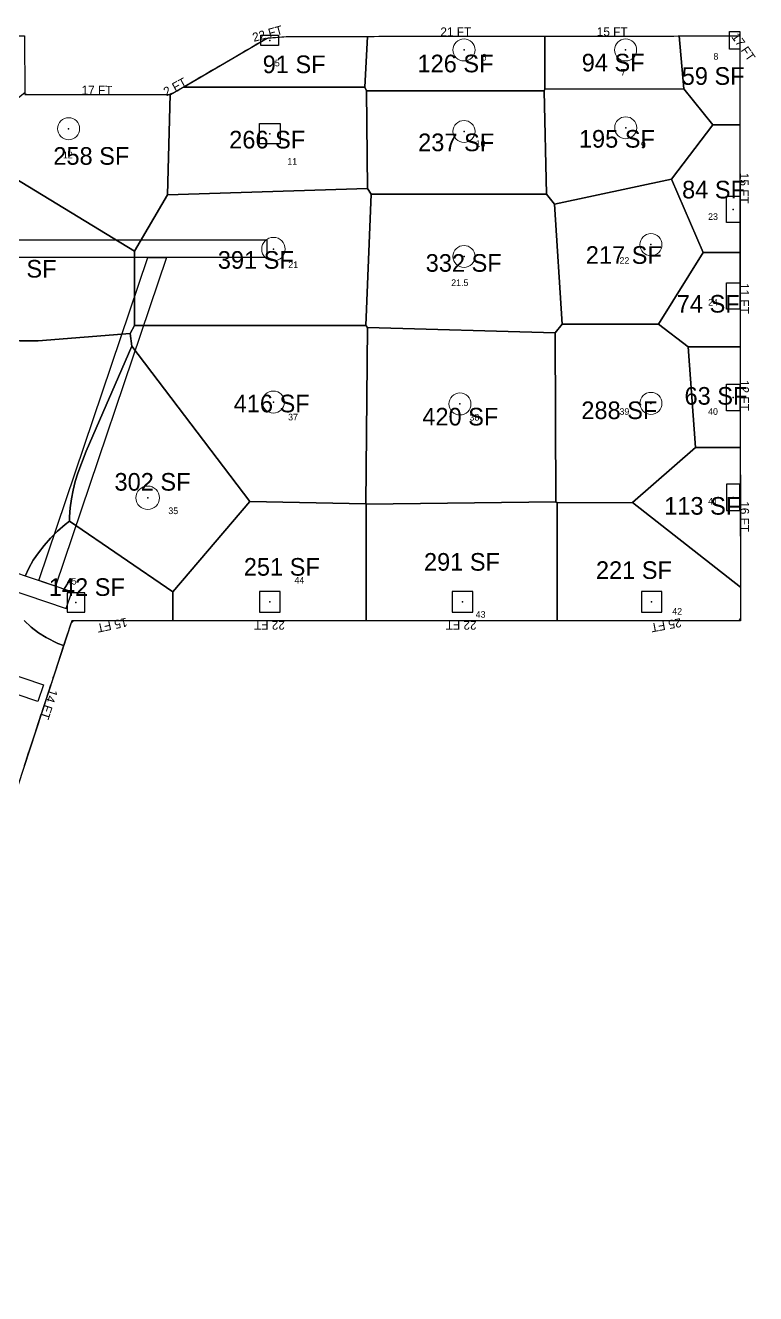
# Model space of a CAD drawing. Header units: metres. Extents: x 29 to 12657, y -13 to 49076.
# Drawn here: x 11661 to 12656, y 2999 to 4725 of the extents above; entities that cross this region are included whole.
import ezdxf
from ezdxf.enums import TextEntityAlignment as Align

# ---------------------------------------------------------------- set-up
doc = ezdxf.new("R2010")
doc.units = ezdxf.units.M
for name, color, linetype in [('BEAM', 2, 'Continuous'), ('FLOOR_0_AREA_LABELS', 3, 'Continuous'), ('FLOOR_0_BOUNDARY', 5, 'Continuous'), ('FLOOR_0_COLUMNS', 7, 'Continuous'), ('FLOOR_0_FASCADE_COLUMNS', 30, 'Continuous'), ('FLOOR_0_FASCADE_WALLS', 4, 'Continuous'), ('FLOOR_0_LARGE_TRIBUTARY', 6, 'Continuous'), ('FLOOR_0_TRIBUTARY_COL_10', 2, 'Continuous'), ('FLOOR_0_TRIBUTARY_COL_12', 2, 'Continuous'), ('FLOOR_0_TRIBUTARY_COL_13', 2, 'Continuous'), ('FLOOR_0_TRIBUTARY_COL_25', 2, 'Continuous'), ('FLOOR_0_TRIBUTARY_COL_26', 2, 'Continuous'), ('FLOOR_0_TRIBUTARY_COL_27', 2, 'Continuous'), ('FLOOR_0_TRIBUTARY_COL_29', 2, 'Continuous'), ('FLOOR_0_TRIBUTARY_COL_30', 2, 'Continuous'), ('FLOOR_0_TRIBUTARY_COL_32', 2, 'Continuous'), ('FLOOR_0_TRIBUTARY_COL_33', 2, 'Continuous'), ('FLOOR_0_TRIBUTARY_COL_34', 2, 'Continuous'), ('FLOOR_0_TRIBUTARY_COL_35', 2, 'Continuous'), ('FLOOR_0_TRIBUTARY_COL_36', 2, 'Continuous'), ('FLOOR_0_TRIBUTARY_COL_37', 2, 'Continuous'), ('FLOOR_0_TRIBUTARY_COL_38', 2, 'Continuous'), ('FLOOR_0_TRIBUTARY_COL_39', 2, 'Continuous'), ('FLOOR_0_TRIBUTARY_COL_40', 2, 'Continuous'), ('FLOOR_0_TRIBUTARY_COL_41', 2, 'Continuous'), ('FLOOR_0_TRIBUTARY_COL_42', 2, 'Continuous'), ('FLOOR_0_TRIBUTARY_COL_50', 2, 'Continuous'), ('FLOOR_0_TRIBUTARY_COL_51', 2, 'Continuous'), ('FLOOR_0_TRIBUTARY_COL_7', 2, 'Continuous'), ('FLOOR_0_TRIBUTARY_COL_8', 2, 'Continuous'), ('FLOOR_0_TRIBUTARY_COL_9', 2, 'Continuous'), ('FLOOR_0_WALL_TRIBUTARY_61', 1, 'Continuous'), ('SLAB-RESIDENTIAL', 6, 'Continuous'), ('WALL', 4, 'Continuous')]:
    doc.layers.add(name, color=color, linetype=linetype)
doc.layers.add('COL-IDEN', color=171, linetype='Continuous', lineweight=30)
doc.layers.add('COLS', color=52, linetype='Continuous', lineweight=20)

msp = doc.modelspace()

# ---------------------------------------------------------------- linework, layer by layer
at = {"layer": 'BEAM'}
for points in [[(11633.9, 4432.9), (11990.2, 4432.9), (11990.2, 4408.9), (11633.9, 4408.9)], [(11679.5, 3969), (11828.2, 4408.9), (11853.5, 4408.9), (11702.2, 3961.3)], [(11579.8, 3977.4), (11716.9, 3931), (11724.6, 3953.7), (11587.4, 4000.1)]]:
    msp.add_lwpolyline(points, close=True, dxfattribs=at)
at = {"layer": 'COLS', "lineweight": 30}
for points in [[(12620.2, 4716.2), (12634.2, 4716.2), (12634.2, 4692.2), (12620.2, 4692.2)], [(11982.2, 4711.2), (12006.2, 4711.2), (12006.2, 4697.2), (11982.2, 4697.2)], [(11980.2, 4591.2), (12008.2, 4591.2), (12008.2, 4563.2), (11980.2, 4563.2)], [(12616.2, 4492.2), (12634.2, 4492.2), (12634.2, 4456.2), (12616.2, 4456.2)], [(12616.2, 4374.4), (12634.2, 4374.4), (12634.2, 4338.4), (12616.2, 4338.4)], [(12616.2, 4236.2), (12634.2, 4236.2), (12634.2, 4200.2), (12616.2, 4200.2)], [(12616.2, 4064.2), (12634.2, 4064.2), (12634.2, 4100.2), (12616.2, 4100.2)], [(12008.2, 3926.2), (12008.2, 3954.2), (11980.2, 3954.2), (11980.2, 3926.2)], [(12270.6, 3926.2), (12270.6, 3954.2), (12242.6, 3954.2), (12242.6, 3926.2)], [(12528.2, 3926.2), (12528.2, 3954.2), (12500.2, 3954.2), (12500.2, 3926.2)], [(11718.2, 3952.2), (11718.2, 3926.2), (11742.2, 3926.2), (11742.2, 3952.2)]]:
    msp.add_lwpolyline(points, close=True, dxfattribs=at)
at = {"layer": 'COLS'}
for centre, radius in [((12258.7, 4691.2), 15), ((12478.7, 4691.2), 15), ((11720.3, 4584), 15), ((12258.7, 4580.2), 15), ((12479, 4585.2), 15), ((11999.2, 4420.1), 16), ((12513.2, 4426.2), 15), ((12258.7, 4410.1), 15), ((11999.2, 4211.9), 15), ((12253.2, 4209.4), 15), ((12513.2, 4210.2), 15), ((11828, 4081.7), 16)]:
    msp.add_circle(centre, radius, dxfattribs=at)
at = {"layer": 'FLOOR_0_BOUNDARY'}
msp.add_lwpolyline([(10457.8, 2998.7), (10473.4, 3045.1), (10509.7, 3045.1), (10537.3, 3127.3), (10543.8, 3139.4), (10552.6, 3148), (10568.8, 3155), (10577.1, 3155.9), (10603, 3155.9), (10674.9, 3354.1), (10587.4, 3383.6), (11033.8, 4710.2), (11660.4, 4710.2), (11660.5, 4630.4), (11859, 4630.4), (11990.8, 4707.4), (12018.8, 4709.5), (12634.2, 4710.3), (12635.1, 3914.2), (11724.5, 3914.2), (11462.2, 3114.5), (11437.4, 3114.5), (11437.6, 3000), (10457.8, 2998.7)], close=True, dxfattribs=at)
at = {"layer": 'FLOOR_0_COLUMNS'}
for p in [(11994.2, 4704.2), (12627.2, 4704.2), (12258.7, 4691.2), (12478.7, 4691.2), (11720.3, 4584), (11994.2, 4577.2), (12258.7, 4580.2), (12479, 4585.2), (12625.2, 4474.2), (11999.2, 4420.1), (12513.2, 4426.2), (12258.7, 4410.1), (12625.2, 4356.4), (11999.2, 4211.9), (12625.2, 4218.2), (12253.2, 4209.4), (12513.2, 4210.2), (11828, 4081.7), (12625.2, 4082.2), (11730.2, 3939.2), (11994.2, 3940.2), (12256.6, 3940.2), (12514.2, 3940.2)]:
    msp.add_point(p, dxfattribs=at)
at = {"layer": 'FLOOR_0_FASCADE_COLUMNS'}
for points in [[(11878.4, 4641.8), (11883.5, 4644.8), (11888.7, 4647.8), (11893.9, 4650.9), (11899.1, 4653.9), (11904.3, 4656.9), (11909.5, 4659.9), (11914.6, 4663), (11919.8, 4666), (11925, 4669), (11930.2, 4672), (11935.4, 4675.1), (11940.5, 4678.1), (11945.7, 4681.1), (11950.9, 4684.1), (11956.1, 4687.2), (11961.3, 4690.2), (11966.4, 4693.2), (11971.6, 4696.3), (11976.8, 4699.3), (11982, 4702.3), (11987.2, 4705.3), (11992.6, 4707.6), (11998.6, 4708), (12004.6, 4708.5), (12010.5, 4708.9), (12016.5, 4709.3), (12022.5, 4709.5), (12028.5, 4709.5), (12034.5, 4709.5), (12040.5, 4709.5), (12046.5, 4709.5), (12052.5, 4709.5), (12058.5, 4709.6), (12064.5, 4709.6), (12070.5, 4709.6), (12076.5, 4709.6), (12082.5, 4709.6), (12088.5, 4709.6), (12094.5, 4709.6), (12100.5, 4709.6), (12106.5, 4709.6), (12112.5, 4709.6), (12118.5, 4709.6), (12124.5, 4709.6)], [(12124.5, 4709.6), (12130.5, 4709.6), (12136.5, 4709.6), (12142.5, 4709.7), (12148.5, 4709.7), (12154.5, 4709.7), (12160.5, 4709.7), (12166.5, 4709.7), (12172.5, 4709.7), (12178.5, 4709.7), (12184.5, 4709.7), (12190.5, 4709.7), (12196.5, 4709.7), (12202.5, 4709.7), (12208.5, 4709.7), (12214.5, 4709.7), (12220.5, 4709.8), (12226.5, 4709.8), (12232.5, 4709.8), (12238.5, 4709.8), (12244.5, 4709.8), (12250.5, 4709.8), (12256.5, 4709.8), (12262.5, 4709.8), (12268.5, 4709.8), (12274.5, 4709.8), (12280.5, 4709.8), (12286.5, 4709.8), (12292.5, 4709.8), (12298.5, 4709.8), (12304.5, 4709.9), (12310.5, 4709.9), (12316.5, 4709.9), (12322.5, 4709.9), (12328.5, 4709.9), (12334.5, 4709.9), (12340.5, 4709.9), (12346.5, 4709.9), (12352.5, 4709.9), (12358.5, 4709.9), (12364.5, 4709.9), (12370.5, 4709.9)], [(12370.5, 4709.9), (12376.5, 4709.9), (12382.5, 4709.9), (12388.5, 4710), (12394.5, 4710), (12400.5, 4710), (12406.5, 4710), (12412.5, 4710), (12418.5, 4710), (12424.5, 4710), (12430.5, 4710), (12436.5, 4710), (12442.5, 4710), (12448.5, 4710), (12454.5, 4710), (12460.5, 4710), (12466.5, 4710.1), (12472.5, 4710.1), (12478.5, 4710.1), (12484.5, 4710.1), (12490.5, 4710.1), (12496.5, 4710.1), (12502.5, 4710.1), (12508.5, 4710.1), (12514.5, 4710.1), (12520.5, 4710.1), (12526.5, 4710.1), (12532.5, 4710.1), (12538.5, 4710.1), (12544.5, 4710.1), (12550.5, 4710.2)], [(12550.5, 4710.2), (12556.5, 4710.2), (12562.5, 4710.2), (12568.5, 4710.2), (12574.5, 4710.2), (12580.5, 4710.2), (12586.5, 4710.2), (12592.5, 4710.2), (12598.5, 4710.2), (12604.5, 4710.2), (12610.5, 4710.2), (12616.5, 4710.2), (12622.5, 4710.2), (12628.5, 4710.3), (12634.2, 4710), (12634.2, 4704), (12634.2, 4698), (12634.2, 4692), (12634.2, 4686), (12634.2, 4680), (12634.3, 4674), (12634.3, 4668), (12634.3, 4662), (12634.3, 4656), (12634.3, 4650), (12634.3, 4644), (12634.3, 4638), (12634.3, 4632), (12634.3, 4626), (12634.3, 4620), (12634.3, 4614), (12634.3, 4608), (12634.3, 4602), (12634.3, 4596), (12634.3, 4590)], [(11660.5, 4631.5), (11665.4, 4630.4), (11671.4, 4630.4), (11677.4, 4630.4), (11683.4, 4630.4), (11689.4, 4630.4), (11695.4, 4630.4), (11701.4, 4630.4), (11707.4, 4630.4), (11713.4, 4630.4), (11719.4, 4630.4), (11725.4, 4630.4), (11731.4, 4630.4), (11737.4, 4630.4), (11743.4, 4630.4), (11749.4, 4630.4), (11755.4, 4630.4), (11761.4, 4630.4), (11767.4, 4630.4), (11773.4, 4630.4), (11779.4, 4630.4), (11785.4, 4630.4), (11791.4, 4630.4), (11797.4, 4630.4), (11803.4, 4630.4), (11809.4, 4630.4), (11815.4, 4630.4), (11821.4, 4630.4), (11827.4, 4630.4), (11833.4, 4630.4), (11839.4, 4630.4), (11845.4, 4630.4), (11851.4, 4630.4), (11857.4, 4630.4)], [(11857.4, 4630.4), (11862.8, 4632.7), (11868, 4635.7), (11873.2, 4638.7), (11878.4, 4641.8)], [(12634.3, 4590), (12634.4, 4584), (12634.4, 4578), (12634.4, 4572), (12634.4, 4566), (12634.4, 4560), (12634.4, 4554), (12634.4, 4548), (12634.4, 4542), (12634.4, 4536), (12634.4, 4530), (12634.4, 4524), (12634.4, 4518), (12634.4, 4512), (12634.4, 4506), (12634.4, 4500), (12634.4, 4494), (12634.5, 4488), (12634.5, 4482), (12634.5, 4476), (12634.5, 4470), (12634.5, 4464), (12634.5, 4458), (12634.5, 4452), (12634.5, 4446), (12634.5, 4440), (12634.5, 4434), (12634.5, 4428), (12634.5, 4422), (12634.5, 4416)], [(12634.5, 4416), (12634.5, 4410), (12634.5, 4404), (12634.6, 4398), (12634.6, 4392), (12634.6, 4386), (12634.6, 4380), (12634.6, 4374), (12634.6, 4368), (12634.6, 4362), (12634.6, 4356), (12634.6, 4350), (12634.6, 4344), (12634.6, 4338), (12634.6, 4332), (12634.6, 4326), (12634.6, 4320), (12634.6, 4314), (12634.7, 4308), (12634.7, 4302), (12634.7, 4296), (12634.7, 4290)], [(12634.7, 4290), (12634.7, 4284), (12634.7, 4278), (12634.7, 4272), (12634.7, 4266), (12634.7, 4260), (12634.7, 4254), (12634.7, 4248), (12634.7, 4242), (12634.7, 4236), (12634.7, 4230), (12634.7, 4224), (12634.7, 4218), (12634.8, 4212), (12634.8, 4206), (12634.8, 4200), (12634.8, 4194), (12634.8, 4188), (12634.8, 4182), (12634.8, 4176), (12634.8, 4170), (12634.8, 4164), (12634.8, 4158), (12634.8, 4152)], [(12634.8, 4152), (12634.8, 4146), (12634.8, 4140), (12634.8, 4134), (12634.8, 4128), (12634.9, 4122), (12634.9, 4116), (12634.9, 4110), (12634.9, 4104), (12634.9, 4098), (12634.9, 4092), (12634.9, 4086), (12634.9, 4080), (12634.9, 4074), (12634.9, 4068), (12634.9, 4062), (12634.9, 4056), (12634.9, 4050), (12634.9, 4044), (12634.9, 4038), (12634.9, 4032), (12635, 4026), (12635, 4020), (12635, 4014), (12635, 4008), (12635, 4002), (12635, 3996), (12635, 3990), (12635, 3984), (12635, 3978), (12635, 3972), (12635, 3966), (12635, 3960)], [(12635, 3960), (12635, 3954), (12635, 3948), (12635, 3942), (12635.1, 3936), (12635.1, 3930), (12635.1, 3924), (12635.1, 3918), (12632.9, 3914.2), (12626.9, 3914.2), (12620.9, 3914.2), (12614.9, 3914.2), (12608.9, 3914.2), (12602.9, 3914.2), (12596.9, 3914.2), (12590.9, 3914.2), (12584.9, 3914.2), (12578.9, 3914.2), (12572.9, 3914.2), (12566.9, 3914.2), (12560.9, 3914.2), (12554.9, 3914.2), (12548.9, 3914.2), (12542.9, 3914.2), (12536.9, 3914.2), (12530.9, 3914.2), (12524.9, 3914.2), (12518.9, 3914.2), (12512.9, 3914.2), (12506.9, 3914.2), (12500.9, 3914.2), (12494.9, 3914.2), (12488.9, 3914.2), (12482.9, 3914.2), (12476.9, 3914.2), (12470.9, 3914.2), (12464.9, 3914.2), (12458.9, 3914.2), (12452.9, 3914.2), (12446.9, 3914.2), (12440.9, 3914.2), (12434.9, 3914.2), (12428.9, 3914.2), (12422.9, 3914.2), (12416.9, 3914.2), (12410.9, 3914.2), (12404.9, 3914.2), (12398.9, 3914.2), (12392.9, 3914.2), (12386.9, 3914.2)], [(11864.9, 3914.2), (11858.9, 3914.2), (11852.9, 3914.2), (11846.9, 3914.2), (11840.9, 3914.2), (11834.9, 3914.2), (11828.9, 3914.2), (11822.9, 3914.2), (11816.9, 3914.2), (11810.9, 3914.2), (11804.9, 3914.2), (11798.9, 3914.2), (11792.9, 3914.2), (11786.9, 3914.2), (11780.9, 3914.2), (11774.9, 3914.2), (11768.9, 3914.2), (11762.9, 3914.2), (11756.9, 3914.2), (11750.9, 3914.2), (11744.9, 3914.2), (11738.9, 3914.2), (11732.9, 3914.2), (11726.9, 3914.2), (11723.3, 3910.7), (11721.5, 3905), (11719.6, 3899.3), (11717.7, 3893.6), (11715.9, 3887.9), (11714, 3882.2)], [(12122.9, 3914.2), (12116.9, 3914.2), (12110.9, 3914.2), (12104.9, 3914.2), (12098.9, 3914.2), (12092.9, 3914.2), (12086.9, 3914.2), (12080.9, 3914.2), (12074.9, 3914.2), (12068.9, 3914.2), (12062.9, 3914.2), (12056.9, 3914.2), (12050.9, 3914.2), (12044.9, 3914.2), (12038.9, 3914.2), (12032.9, 3914.2), (12026.9, 3914.2), (12020.9, 3914.2), (12014.9, 3914.2), (12008.9, 3914.2), (12002.9, 3914.2), (11996.9, 3914.2), (11990.9, 3914.2), (11984.9, 3914.2), (11978.9, 3914.2), (11972.9, 3914.2), (11966.9, 3914.2), (11960.9, 3914.2), (11954.9, 3914.2), (11948.9, 3914.2), (11942.9, 3914.2), (11936.9, 3914.2), (11930.9, 3914.2), (11924.9, 3914.2), (11918.9, 3914.2), (11912.9, 3914.2), (11906.9, 3914.2), (11900.9, 3914.2), (11894.9, 3914.2), (11888.9, 3914.2), (11882.9, 3914.2), (11876.9, 3914.2), (11870.9, 3914.2), (11864.9, 3914.2)], [(12386.9, 3914.2), (12380.9, 3914.2), (12374.9, 3914.2), (12368.9, 3914.2), (12362.9, 3914.2), (12356.9, 3914.2), (12350.9, 3914.2), (12344.9, 3914.2), (12338.9, 3914.2), (12332.9, 3914.2), (12326.9, 3914.2), (12320.9, 3914.2), (12314.9, 3914.2), (12308.9, 3914.2), (12302.9, 3914.2), (12296.9, 3914.2), (12290.9, 3914.2), (12284.9, 3914.2), (12278.9, 3914.2), (12272.9, 3914.2), (12266.9, 3914.2), (12260.9, 3914.2), (12254.9, 3914.2), (12248.9, 3914.2), (12242.9, 3914.2), (12236.9, 3914.2), (12230.9, 3914.2), (12224.9, 3914.2), (12218.9, 3914.2), (12212.9, 3914.2), (12206.9, 3914.2), (12200.9, 3914.2), (12194.9, 3914.2), (12188.9, 3914.2), (12182.9, 3914.2), (12176.9, 3914.2), (12170.9, 3914.2), (12164.9, 3914.2), (12158.9, 3914.2), (12152.9, 3914.2), (12146.9, 3914.2), (12140.9, 3914.2), (12134.9, 3914.2), (12128.9, 3914.2), (12122.9, 3914.2)], [(11661.6, 3722.6), (11659.8, 3716.9)]]:
    msp.add_lwpolyline(points, dxfattribs=at)
at = {"layer": 'FLOOR_0_FASCADE_WALLS'}
msp.add_lwpolyline([(11714, 3882.2), (11712.1, 3876.5), (11710.3, 3870.8), (11708.4, 3865.1), (11706.5, 3859.4), (11704.6, 3853.7), (11702.8, 3848), (11700.9, 3842.3), (11699, 3836.6), (11697.2, 3830.9), (11695.3, 3825.2), (11693.4, 3819.5), (11691.6, 3813.8), (11689.7, 3808.1), (11687.8, 3802.4), (11685.9, 3796.7), (11684.1, 3791), (11682.2, 3785.3), (11680.3, 3779.6), (11678.5, 3773.9), (11676.6, 3768.2), (11674.7, 3762.5), (11672.9, 3756.8), (11671, 3751.1), (11669.1, 3745.4), (11667.3, 3739.7), (11665.4, 3734), (11663.5, 3728.3), (11661.6, 3722.6)], dxfattribs=at)
at = {"layer": 'FLOOR_0_LARGE_TRIBUTARY'}
for points in [[(12123.7, 4640.7), (11876.5, 4640.7), (11990.8, 4707.4), (12018.8, 4709.5), (12127.1, 4709.6), (12123.7, 4640.7)], [(12368.7, 4637.9), (12367.7, 4635.7), (12125.8, 4635.7), (12123.7, 4640.7), (12127.1, 4709.6), (12368.7, 4709.9), (12368.7, 4637.9)], [(12368.7, 4709.9), (12551.9, 4710.2), (12558.2, 4638.4), (12368.7, 4637.9), (12368.7, 4709.9)], [(12597.5, 4589.4), (12558.2, 4638.4), (12551.9, 4710.2), (12634.2, 4710.3), (12634.3, 4589.1), (12597.5, 4589.4)], [(11614.9, 4597.6), (11660.5, 4633.2), (11660.5, 4630.4), (11858.5, 4630.4), (11855.1, 4494.1), (11809.9, 4417.2), (11627.3, 4528.3), (11614.9, 4597.6)], [(11858.5, 4630.4), (11859, 4630.4), (11876.5, 4640.7), (12123.7, 4640.7), (12125.8, 4635.7), (12127.3, 4502.8), (11855.1, 4494.1), (11858.5, 4630.4)], [(12125.8, 4635.7), (12367.7, 4635.7), (12370.9, 4495.1), (12132.1, 4495.1), (12127.3, 4502.8), (12125.8, 4635.7)], [(12370.9, 4495.1), (12367.7, 4635.7), (12368.7, 4637.9), (12558.2, 4638.4), (12597.5, 4589.4), (12541.3, 4515.4), (12382, 4481.1), (12370.9, 4495.1)], [(12584.2, 4415.3), (12541.3, 4515.4), (12597.5, 4589.4), (12634.3, 4589.1), (12634.5, 4415.3), (12584.2, 4415.3)], [(11481.5, 4372.5), (11483.3, 4416.1), (11627.3, 4528.3), (11809.9, 4417.2), (11809.9, 4316), (11804, 4305.3), (11678.9, 4295.5), (11666.1, 4295.1), (11653.4, 4295.3), (11641, 4296), (11628.8, 4297.3), (11616.8, 4299.1), (11604.9, 4301.6), (11593.3, 4304.6), (11581.8, 4308.2), (11570.6, 4312.4), (11559.5, 4317.1), (11517.9, 4337.6), (11481.5, 4372.5)], [(12541.3, 4515.4), (12584.2, 4415.3), (12523.7, 4318.2), (12392.3, 4318.2), (12382, 4481.1), (12541.3, 4515.4)], [(11809.9, 4417.2), (11855.1, 4494.1), (12127.3, 4502.8), (12132.1, 4495.1), (12125.2, 4316), (11809.9, 4316), (11809.9, 4417.2)], [(12132.1, 4495.1), (12370.9, 4495.1), (12382, 4481.1), (12392.3, 4318.2), (12382.9, 4306.3), (12127.2, 4313.3), (12125.2, 4316), (12132.1, 4495.1)], [(12564, 4287.3), (12523.7, 4318.2), (12584.2, 4415.3), (12634.5, 4415.3), (12634.7, 4287.3), (12564, 4287.3)], [(11804, 4305.3), (11809.9, 4316), (12125.2, 4316), (12127.2, 4313.3), (12124.9, 4073.7), (11967, 4076.6), (11806.4, 4287.9), (11804, 4305.3)], [(12392.3, 4318.2), (12523.7, 4318.2), (12564, 4287.3), (12573.8, 4150.2), (12488, 4075.1), (12385.4, 4074.7), (12383.6, 4076.4), (12382.9, 4306.3), (12392.3, 4318.2)], [(12124.9, 4073.7), (12127.2, 4313.3), (12382.9, 4306.3), (12383.6, 4076.4), (12125.4, 4073.2), (12124.9, 4073.7)], [(11721.7, 4055.9), (11722.5, 4068.2), (11724.1, 4080.4), (11726.3, 4092.3), (11729.2, 4104), (11732.8, 4115.4), (11744, 4145), (11806.4, 4287.9), (11967, 4076.6), (11862.2, 3953.5), (11721.6, 4049.9), (11721.7, 4055.9)], [(12573.8, 4150.2), (12564, 4287.3), (12634.7, 4287.3), (12634.8, 4150.2), (12573.8, 4150.2)], [(12488, 4075.1), (12573.8, 4150.2), (12634.8, 4150.2), (12635, 3960.1), (12488, 4075.1)], [(12125.4, 3914.2), (11862.3, 3914.2), (11862.2, 3953.5), (11967, 4076.6), (12124.9, 4073.7), (12125.4, 4073.2), (12125.4, 3914.2)], [(12125.4, 4073.2), (12383.6, 4076.4), (12385.4, 4074.7), (12385.4, 3914.2), (12125.4, 3914.2), (12125.4, 4073.2)], [(12385.4, 4074.7), (12488, 4075.1), (12635, 3960.1), (12635.1, 3914.2), (12385.4, 3914.2), (12385.4, 4074.7)]]:
    msp.add_lwpolyline(points, close=True, dxfattribs=at)
for points in [[(11653.4, 4295.3), (11666.1, 4295.1), (11678.9, 4295.5), (11804, 4305.3), (11806.4, 4287.9), (11744, 4145), (11732.8, 4115.4), (11729.2, 4104), (11726.3, 4092.3), (11724.1, 4080.4), (11722.5, 4068.2), (11721.7, 4055.9), (11721.6, 4049.9), (11715.6, 4045.3), (11705.1, 4036.1), (11695.6, 4026.7), (11686.9, 4017), (11679.1, 4006.9), (11672.2, 3996.6), (11666.2, 3986), (11661, 3975)], [(11661, 3975), (11666.2, 3986), (11672.2, 3996.6), (11679.1, 4006.9), (11686.9, 4017), (11695.6, 4026.7), (11705.1, 4036.1), (11715.6, 4045.3), (11721.6, 4049.9), (11862.2, 3953.5), (11862.3, 3914.2), (11724.5, 3914.2), (11713.4, 3880.5), (11705.6, 3883.5), (11689.9, 3891.4), (11679.4, 3898), (11669.4, 3905.7), (11659.7, 3914.6)], [(11659.7, 3914.6), (11669.4, 3905.7), (11679.4, 3898), (11689.9, 3891.4), (11705.6, 3883.5), (11713.4, 3880.5), (11692.7, 3817.3), (11688.8, 3805.5), (11661.1, 3720.9)]]:
    msp.add_lwpolyline(points, dxfattribs=at)
at = {"layer": 'FLOOR_0_TRIBUTARY_COL_10'}
msp.add_lwpolyline([(12125.4, 4073.2), (12383.6, 4076.4), (12385.4, 4074.7), (12385.4, 3914.2), (12125.4, 3914.2), (12125.4, 4073.2)], close=True, dxfattribs=at)
at = {"layer": 'FLOOR_0_TRIBUTARY_COL_12'}
msp.add_lwpolyline([(12385.4, 4074.7), (12488, 4075.1), (12635, 3960.1), (12635.1, 3914.2), (12385.4, 3914.2), (12385.4, 4074.7)], close=True, dxfattribs=at)
at = {"layer": 'FLOOR_0_TRIBUTARY_COL_13'}
msp.add_lwpolyline([(11661, 3975), (11666.2, 3986), (11672.2, 3996.6), (11679.1, 4006.9), (11686.9, 4017), (11695.6, 4026.7), (11705.1, 4036.1), (11715.6, 4045.3), (11721.6, 4049.9), (11862.2, 3953.5), (11862.3, 3914.2), (11724.5, 3914.2), (11713.4, 3880.5), (11705.6, 3883.5), (11689.9, 3891.4), (11679.4, 3898), (11669.4, 3905.7), (11659.7, 3914.6)], dxfattribs=at)
at = {"layer": 'FLOOR_0_TRIBUTARY_COL_25'}
msp.add_lwpolyline([(12584.2, 4415.3), (12541.3, 4515.4), (12597.5, 4589.4), (12634.3, 4589.1), (12634.5, 4415.3), (12584.2, 4415.3)], close=True, dxfattribs=at)
at = {"layer": 'FLOOR_0_TRIBUTARY_COL_26'}
msp.add_lwpolyline([(12564, 4287.3), (12523.7, 4318.2), (12584.2, 4415.3), (12634.5, 4415.3), (12634.7, 4287.3), (12564, 4287.3)], close=True, dxfattribs=at)
at = {"layer": 'FLOOR_0_TRIBUTARY_COL_27'}
msp.add_lwpolyline([(12573.8, 4150.2), (12564, 4287.3), (12634.7, 4287.3), (12634.8, 4150.2), (12573.8, 4150.2)], close=True, dxfattribs=at)
at = {"layer": 'FLOOR_0_TRIBUTARY_COL_29'}
msp.add_lwpolyline([(12123.7, 4640.7), (11876.5, 4640.7), (11990.8, 4707.4), (12018.8, 4709.5), (12127.1, 4709.6), (12123.7, 4640.7)], close=True, dxfattribs=at)
at = {"layer": 'FLOOR_0_TRIBUTARY_COL_30'}
msp.add_lwpolyline([(11858.5, 4630.4), (11859, 4630.4), (11876.5, 4640.7), (12123.7, 4640.7), (12125.8, 4635.7), (12127.3, 4502.8), (11855.1, 4494.1), (11858.5, 4630.4)], close=True, dxfattribs=at)
at = {"layer": 'FLOOR_0_TRIBUTARY_COL_32'}
msp.add_lwpolyline([(12597.5, 4589.4), (12558.2, 4638.4), (12551.9, 4710.2), (12634.2, 4710.3), (12634.3, 4589.1), (12597.5, 4589.4)], close=True, dxfattribs=at)
at = {"layer": 'FLOOR_0_TRIBUTARY_COL_33'}
msp.add_lwpolyline([(12368.7, 4637.9), (12367.7, 4635.7), (12125.8, 4635.7), (12123.7, 4640.7), (12127.1, 4709.6), (12368.7, 4709.9), (12368.7, 4637.9)], close=True, dxfattribs=at)
at = {"layer": 'FLOOR_0_TRIBUTARY_COL_34'}
msp.add_lwpolyline([(12125.8, 4635.7), (12367.7, 4635.7), (12370.9, 4495.1), (12132.1, 4495.1), (12127.3, 4502.8), (12125.8, 4635.7)], close=True, dxfattribs=at)
at = {"layer": 'FLOOR_0_TRIBUTARY_COL_35'}
msp.add_lwpolyline([(12132.1, 4495.1), (12370.9, 4495.1), (12382, 4481.1), (12392.3, 4318.2), (12382.9, 4306.3), (12127.2, 4313.3), (12125.2, 4316), (12132.1, 4495.1)], close=True, dxfattribs=at)
at = {"layer": 'FLOOR_0_TRIBUTARY_COL_36'}
msp.add_lwpolyline([(12541.3, 4515.4), (12584.2, 4415.3), (12523.7, 4318.2), (12392.3, 4318.2), (12382, 4481.1), (12541.3, 4515.4)], close=True, dxfattribs=at)
at = {"layer": 'FLOOR_0_TRIBUTARY_COL_37'}
msp.add_lwpolyline([(12370.9, 4495.1), (12367.7, 4635.7), (12368.7, 4637.9), (12558.2, 4638.4), (12597.5, 4589.4), (12541.3, 4515.4), (12382, 4481.1), (12370.9, 4495.1)], close=True, dxfattribs=at)
at = {"layer": 'FLOOR_0_TRIBUTARY_COL_38'}
msp.add_lwpolyline([(12368.7, 4709.9), (12551.9, 4710.2), (12558.2, 4638.4), (12368.7, 4637.9), (12368.7, 4709.9)], close=True, dxfattribs=at)
at = {"layer": 'FLOOR_0_TRIBUTARY_COL_39'}
msp.add_lwpolyline([(11804, 4305.3), (11809.9, 4316), (12125.2, 4316), (12127.2, 4313.3), (12124.9, 4073.7), (11967, 4076.6), (11806.4, 4287.9), (11804, 4305.3)], close=True, dxfattribs=at)
at = {"layer": 'FLOOR_0_TRIBUTARY_COL_40'}
msp.add_lwpolyline([(12124.9, 4073.7), (12127.2, 4313.3), (12382.9, 4306.3), (12383.6, 4076.4), (12125.4, 4073.2), (12124.9, 4073.7)], close=True, dxfattribs=at)
at = {"layer": 'FLOOR_0_TRIBUTARY_COL_41'}
msp.add_lwpolyline([(12392.3, 4318.2), (12523.7, 4318.2), (12564, 4287.3), (12573.8, 4150.2), (12488, 4075.1), (12385.4, 4074.7), (12383.6, 4076.4), (12382.9, 4306.3), (12392.3, 4318.2)], close=True, dxfattribs=at)
at = {"layer": 'FLOOR_0_TRIBUTARY_COL_42'}
msp.add_lwpolyline([(11614.9, 4597.6), (11660.5, 4633.2), (11660.5, 4630.4), (11858.5, 4630.4), (11855.1, 4494.1), (11809.9, 4417.2), (11627.3, 4528.3), (11614.9, 4597.6)], close=True, dxfattribs=at)
at = {"layer": 'FLOOR_0_TRIBUTARY_COL_50'}
msp.add_lwpolyline([(11721.7, 4055.9), (11722.5, 4068.2), (11724.1, 4080.4), (11726.3, 4092.3), (11729.2, 4104), (11732.8, 4115.4), (11744, 4145), (11806.4, 4287.9), (11967, 4076.6), (11862.2, 3953.5), (11721.6, 4049.9), (11721.7, 4055.9)], close=True, dxfattribs=at)
at = {"layer": 'FLOOR_0_TRIBUTARY_COL_51'}
msp.add_lwpolyline([(11809.9, 4417.2), (11855.1, 4494.1), (12127.3, 4502.8), (12132.1, 4495.1), (12125.2, 4316), (11809.9, 4316), (11809.9, 4417.2)], close=True, dxfattribs=at)
at = {"layer": 'FLOOR_0_TRIBUTARY_COL_7'}
msp.add_lwpolyline([(12488, 4075.1), (12573.8, 4150.2), (12634.8, 4150.2), (12635, 3960.1), (12488, 4075.1)], close=True, dxfattribs=at)
at = {"layer": 'FLOOR_0_TRIBUTARY_COL_8'}
msp.add_lwpolyline([(11481.5, 4372.5), (11483.3, 4416.1), (11627.3, 4528.3), (11809.9, 4417.2), (11809.9, 4316), (11804, 4305.3), (11678.9, 4295.5), (11666.1, 4295.1), (11653.4, 4295.3), (11641, 4296), (11628.8, 4297.3), (11616.8, 4299.1), (11604.9, 4301.6), (11593.3, 4304.6), (11581.8, 4308.2), (11570.6, 4312.4), (11559.5, 4317.1), (11517.9, 4337.6), (11481.5, 4372.5)], close=True, dxfattribs=at)
at = {"layer": 'FLOOR_0_TRIBUTARY_COL_9'}
msp.add_lwpolyline([(12125.4, 3914.2), (11862.3, 3914.2), (11862.2, 3953.5), (11967, 4076.6), (12124.9, 4073.7), (12125.4, 4073.2), (12125.4, 3914.2)], close=True, dxfattribs=at)
at = {"layer": 'FLOOR_0_WALL_TRIBUTARY_61'}
for points in [[(11653.4, 4295.3), (11666.1, 4295.1), (11678.9, 4295.5), (11804, 4305.3), (11806.4, 4287.9), (11744, 4145), (11732.8, 4115.4), (11729.2, 4104), (11726.3, 4092.3), (11724.1, 4080.4), (11722.5, 4068.2), (11721.7, 4055.9), (11721.6, 4049.9), (11715.6, 4045.3), (11705.1, 4036.1), (11695.6, 4026.7), (11686.9, 4017), (11679.1, 4006.9), (11672.2, 3996.6), (11666.2, 3986), (11661, 3975)], [(11659.7, 3914.6), (11669.4, 3905.7), (11679.4, 3898), (11689.9, 3891.4), (11705.6, 3883.5), (11713.4, 3880.5), (11692.7, 3817.3), (11688.8, 3805.5), (11661.1, 3720.9)]]:
    msp.add_lwpolyline(points, dxfattribs=at)
at = {"layer": 'SLAB-RESIDENTIAL'}
msp.add_lwpolyline([(10457.8, 2998.7), (10473.4, 3045.1), (10509.7, 3045.1), (10537.3, 3127.3), (10543.8, 3139.4), (10552.6, 3148), (10568.8, 3155), (10577.1, 3155.9), (10603, 3155.9), (10674.9, 3354.1), (10587.4, 3383.6), (11033.8, 4710.2), (11660.4, 4710.2), (11660.5, 4630.4), (11859, 4630.4), (11990.8, 4707.4), (12018.8, 4709.5), (12634.2, 4710.3), (12635.1, 3914.2), (11724.5, 3914.2), (11462.2, 3114.5), (11437.4, 3114.5), (11437.6, 3000)], close=True, dxfattribs=at)
at = {"layer": 'WALL'}
msp.add_lwpolyline([(11515.5, 4205.8), (11642.5, 4162.9), (11545.1, 3874.7), (11686, 3827.1), (11678.3, 3804.3), (11537.4, 3852), (11512.8, 3779.2), (11385.8, 3822.1), (11395.4, 3850.5), (11494, 3817.2), (11604.4, 4143.8), (11505.8, 4177.1)], close=True, dxfattribs=at)

# ---------------------------------------------------------------- texts
at = {"layer": 'COL-IDEN', "char_height": 9, "attachment_point": 1}
for s, insert, width in [('5', (12001.1, 4677.8), 8.484), ('6', (12282.7, 4685.8), 8.484), ('8', (12598.4, 4686.9), 19.998), ('7', (12472.1, 4665.1), 8.484), ('10', (12274.6, 4568.1), 16.968), ('9', (12499.6, 4566.3), 16.968), ('12', (11712.4, 4552.8), 16.968), ('11', (12018.1, 4543.9), 16.968), ('23', (12591.1, 4468.9), 16.968), ('21', (12019.4, 4403.4), 16.968), ('22', (12470.4, 4409.1), 16.968), ('21.5', (12241.3, 4378.9), 19.998), ('24', (12591.1, 4352.2), 16.968), ('37', (12019.2, 4196), 16.968), ('38', (12266.2, 4195.8), 16.968), ('39', (12470.4, 4203.6), 16.968), ('40', (12591.1, 4203.6), 16.968), ('41', (12591.1, 4081.5), 16.968), ('35', (11856.1, 4068.5), 16.968), ('45', (11717.7, 3972.6), 16.968), ('44', (12027.8, 3974), 16.968), ('43', (12274.6, 3927.5), 16.968), ('42', (12542.3, 3931.7), 16.968)]:
    msp.add_mtext(s, dxfattribs=dict(at, insert=insert, width=width))
at = {"layer": 'FLOOR_0_AREA_LABELS'}
for s, p in [('91 SF', (12027.4, 4671.6)), ('126 SF', (12247.1, 4672.7)), ('94 SF', (12461.8, 4673.9)), ('59 SF', (12598, 4655.7)), ('266 SF', (11990.7, 4569.1)), ('237 SF', (12248, 4565.4)), ('195 SF', (12466.9, 4570.2)), ('258 SF', (11751.2, 4546.9)), ('84 SF', (12598.5, 4501.1)), ('217 SF', (12476.3, 4412.1)), ('369 SF', (11652.1, 4393.4)), ('391 SF', (11975.2, 4405.4)), ('332 SF', (12258.3, 4401.3)), ('74 SF', (12591.3, 4345.7)), ('63 SF', (12601.8, 4220.4)), ('416 SF', (11996.8, 4210)), ('288 SF', (12470.2, 4200.8)), ('420 SF', (12253.7, 4192.1)), ('302 SF', (11834.5, 4103.4)), ('113 SF', (12583.1, 4070.7)), ('291 SF', (12255.9, 3994.5)), ('251 SF', (12010.6, 3987.7)), ('221 SF', (12490.1, 3983.3)), ('142 SF', (11745.1, 3960.2))]:
    msp.add_text(s, height=24, dxfattribs=at).set_placement(p, align=Align.MIDDLE_CENTER)
at = {"layer": 'FLOOR_0_FASCADE_COLUMNS'}
for s, rotation, p in [('22 FT', 15.4126, (11991.1, 4713.4)), ('21 FT', 0.07, (12247.5, 4715.8)), ('15 FT', 0.07, (12460.5, 4716)), ('17 FT', -55.1082, (12639.2, 4695.2)), ('2 FT', 28.4318, (11865.2, 4641)), ('17 FT', -0.3151, (11758.9, 4636.4)), ('15 FT', -89.938, (12640.4, 4503)), ('11 FT', -89.938, (12640.6, 4353)), ('12 FT', -89.938, (12640.7, 4221)), ('16 FT', -89.938, (12640.9, 4056)), ('15 FT', -168.0444, (11779.6, 3908.3)), ('22 FT', 180, (11993.9, 3908.2)), ('22 FT', 180, (12254.9, 3908.2)), ('25 FT', -169.5497, (12534.1, 3908.3))]:
    msp.add_text(s, height=12, rotation=rotation, dxfattribs=at).set_placement(p, align=Align.MIDDLE_CENTER)
at = {"layer": 'FLOOR_0_FASCADE_WALLS'}
msp.add_text('14 FT', height=12, rotation=-108.1553, dxfattribs=at).set_placement((11693.5, 3800.5), align=Align.MIDDLE_CENTER)

doc.saveas('drawing.dxf')
